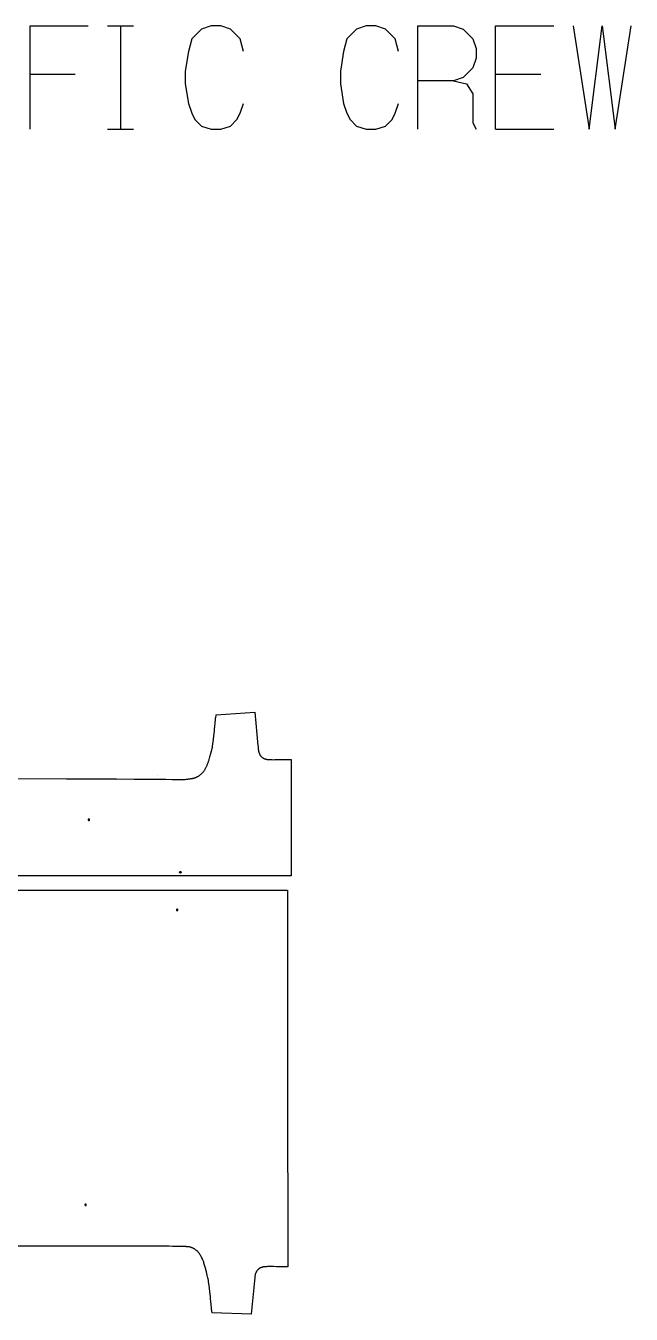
# Model space of a CAD drawing. Extents: x 149 to 7488, y 13 to 7902.
# Drawn here: x 2300 to 3973, y 13 to 3571 of the extents above; entities that cross this region are included whole.
import ezdxf

# ---------------------------------------------------------------- set-up
doc = ezdxf.new("R2010")
doc.units = 0
doc.layers.add('Default Layer', color=1, linetype='CONTINUOUS')

msp = doc.modelspace()

# ---------------------------------------------------------------- linework, layer by layer
at = {"layer": 'Default Layer'}
for points in [[(2311.9, 3285.2), (2311.9, 3571), (2472.6, 3571)], [(2526.2, 3571), (2597.6, 3571)], [(2561.9, 3571), (2561.9, 3285.2)], [(2901.2, 3499.5), (2892.3, 3535.2), (2865.5, 3562), (2838.7, 3571), (2811.9, 3571), (2785.1, 3562), (2758.4, 3535.2), (2749.4, 3499.5), (2740.5, 3445.9), (2740.5, 3410.2), (2749.4, 3356.6), (2758.4, 3329.9), (2767.3, 3312), (2785.1, 3294.1), (2811.9, 3285.2), (2838.7, 3285.2), (2865.5, 3294.1), (2883.4, 3312), (2892.3, 3329.9), (2901.2, 3356.6)], [(3329.9, 3499.5), (3320.9, 3535.2), (3294.1, 3562), (3267.4, 3571), (3240.6, 3571), (3213.8, 3562), (3187, 3535.2), (3178.1, 3499.5), (3169.1, 3445.9), (3169.1, 3410.2), (3178.1, 3356.6), (3187, 3329.9), (3195.9, 3312), (3213.8, 3294.1), (3240.6, 3285.2), (3267.4, 3285.2), (3294.1, 3294.1), (3312, 3312), (3320.9, 3329.9), (3329.9, 3356.6)], [(3383.4, 3285.2), (3383.4, 3571), (3481.7, 3571), (3508.5, 3562), (3535.2, 3535.2), (3544.2, 3508.5), (3544.2, 3481.7), (3535.2, 3454.9), (3508.5, 3428.1), (3481.7, 3419.2), (3383.4, 3419.2)], [(3597.8, 3285.2), (3597.8, 3571), (3758.5, 3571)], [(3812.1, 3571), (3856.7, 3285.2), (3892.4, 3571), (3928.1, 3285.2), (3972.8, 3571)], [(2311.9, 3437), (2436.9, 3437)], [(3481.7, 3419.2), (3517.4, 3410.2), (3535.2, 3383.4), (3535.2, 3303.1), (3544.2, 3285.2)], [(3597.8, 3437), (3722.8, 3437)], [(2526.2, 3285.2), (2597.6, 3285.2)], [(3597.8, 3285.2), (3758.5, 3285.2)], [(2082.7, 1493.6), (2412.2, 1491.7), (2432.1, 1491.7), (2453.7, 1491.6), (2476.7, 1491.5), (2500.7, 1491.4), (2525.3, 1491.2), (2550.3, 1491.1), (2599.8, 1490.7), (2646.4, 1490.4), (2687.2, 1490.1), (2704.6, 1490), (2719.5, 1490), (2731.6, 1489.9), (2736.4, 1489.9), (2740.5, 1490), (2742.8, 1490.2), (2745, 1490.4), (2747.3, 1490.7), (2749.6, 1491), (2754.2, 1491.7), (2756.4, 1492), (2758.7, 1492.3), (2759.7, 1492.5), (2760.6, 1492.6), (2761.6, 1492.9), (2762.5, 1493.1), (2763.4, 1493.3), (2764.3, 1493.5), (2765.2, 1493.8), (2766.1, 1494.1), (2767, 1494.4), (2767.8, 1494.6), (2768.7, 1495), (2769.5, 1495.3), (2770.3, 1495.6), (2771.1, 1496), (2771.9, 1496.3), (2772.7, 1496.7), (2773.5, 1497.1), (2774.2, 1497.5), (2775, 1497.9), (2775.7, 1498.3), (2777.2, 1499.1), (2778.6, 1500), (2780, 1501), (2781.3, 1502), (2782.6, 1503), (2783.8, 1504.1), (2785.1, 1505.2), (2786.2, 1506.3), (2787.4, 1507.5), (2788.5, 1508.7), (2789.6, 1510), (2790.6, 1511.2), (2791.6, 1512.5), (2792.6, 1513.9), (2793.5, 1515.2), (2794.4, 1516.6), (2795.3, 1518.1), (2796.2, 1519.5), (2797, 1521), (2797.8, 1522.5), (2798.6, 1524), (2799.3, 1525.5), (2800.1, 1527), (2800.8, 1528.6), (2801.5, 1530.2), (2802.1, 1531.8), (2802.8, 1533.4), (2803.4, 1535), (2804, 1536.7), (2804.6, 1538.3), (2805.2, 1540), (2805.7, 1541.7), (2806.3, 1543.3), (2806.8, 1545), (2807.8, 1548.4), (2808.8, 1551.8), (2809.7, 1555.2), (2810.6, 1558.6), (2812.3, 1565.3), (2814, 1571.8), (2814.8, 1575.1), (2815.6, 1578.2), (2815.7, 1578.2), (2815.7, 1578.2), (2816.3, 1582.5), (2817.6, 1592.8), (2820.7, 1617.2), (2821.1, 1622.2), (2821.6, 1627.5), (2822.5, 1638.2), (2823, 1643.3), (2823.4, 1648), (2823.8, 1652.1), (2824.2, 1655.4), (2824.6, 1658.7), (2825.1, 1661.9), (2825.6, 1665.1), (2826.1, 1668.3), (2932.5, 1675.7), (2941.5, 1583.6), (2941.7, 1581.2), (2942, 1578.7), (2942.5, 1573.4), (2942.8, 1571), (2943, 1568.9), (2943.3, 1567.2), (2943.4, 1566.5), (2943.5, 1566), (2943.7, 1565.2), (2944, 1564.4), (2944.3, 1563.6), (2944.6, 1562.9), (2945.3, 1561.3), (2945.6, 1560.6), (2946, 1559.8), (2946.3, 1558.9), (2946.8, 1558), (2947.2, 1557.2), (2947.7, 1556.4), (2948.2, 1555.6), (2948.8, 1554.9), (2949.4, 1554.2), (2950, 1553.5), (2950.6, 1552.8), (2951.3, 1552.2), (2952, 1551.5), (2952.7, 1551), (2953.4, 1550.4), (2954.2, 1549.9), (2955, 1549.4), (2955.7, 1548.9), (2956.6, 1548.4), (2957.4, 1548), (2958.2, 1547.6), (2959, 1547.2), (2959.9, 1546.9), (2960.8, 1546.6), (2961.6, 1546.3), (2962.5, 1546), (2963.4, 1545.8), (2964.3, 1545.5), (2965.1, 1545.3), (2966, 1545.2), (2966.9, 1545), (2967.8, 1544.9), (2968.6, 1544.8), (2969.5, 1544.7), (2970.5, 1544.6), (2971.5, 1544.6), (2974.1, 1544.5), (2977.1, 1544.4), (2980.5, 1544.4), (2984.3, 1544.3), (2988.3, 1544.4), (2997.1, 1544.4), (3006.4, 1544.5), (3015.8, 1544.6), (3025.1, 1544.7), (3033.6, 1544.7), (3033.1, 1223.1), (2559.7, 1223.1), (2086.3, 1223.1)], [(2663.9, 1500), (2663.9, 1500)], [(1387.9, 1184.4), (3022.8, 1184.4), (3023.4, 664.1), (3024, 144), (3016.5, 144), (3014.4, 144), (3007.1, 144.1), (2999.8, 144.2), (2992.5, 144.2), (2985.2, 144.3), (2979, 144.3), (2972.8, 144.3), (2970.1, 144.3), (2967.5, 144.3), (2965.4, 144.2), (2963.2, 144.2), (2961.5, 144.1), (2959.9, 144), (2958.4, 143.8), (2957.6, 143.7), (2956.9, 143.6), (2956.1, 143.5), (2955.3, 143.3), (2954.6, 143.1), (2953.8, 142.9), (2952.9, 142.7), (2952, 142.4), (2951.2, 142.1), (2950.3, 141.8), (2949.6, 141.5), (2948.9, 141.2), (2948.3, 140.9), (2948, 140.8), (2947.6, 140.6), (2946.8, 140.1), (2946, 139.7), (2945.2, 139.2), (2944.5, 138.7), (2943.7, 138.2), (2943, 137.7), (2942.3, 137.1), (2941.7, 136.5), (2941, 135.9), (2940.4, 135.2), (2939.8, 134.5), (2939.2, 133.8), (2938.6, 133.1), (2938.1, 132.3), (2937.6, 131.5), (2937.2, 130.7), (2936.8, 129.8), (2936.4, 128.9), (2936.1, 128.1), (2935.7, 127.4), (2935, 125.8), (2934.7, 125), (2934.4, 124.3), (2934.1, 123.5), (2933.9, 122.7), (2933.8, 122.2), (2933.7, 121.5), (2933.4, 119.8), (2933.2, 117.7), (2932.9, 115.3), (2932.4, 110), (2932.2, 107.5), (2931.9, 105.1), (2923, 13), (2815, 16.6), (2814.5, 19.8), (2814, 23), (2813.5, 26.2), (2813.1, 29.5), (2812.7, 32.8), (2812.3, 36.9), (2811.9, 41.6), (2811.4, 46.7), (2810.5, 57.4), (2810, 62.7), (2809.6, 67.7), (2806.5, 92.1), (2805.2, 102.5), (2804.6, 106.7), (2804.6, 106.7), (2804.6, 106.7), (2804, 108.7), (2803.5, 110.7), (2802.9, 113.2), (2802.3, 115.6), (2801.2, 120.5), (2800, 125.4), (2798.9, 130.2), (2797.8, 135.1), (2797.1, 137.8), (2796.4, 140.5), (2795.7, 143.2), (2794.9, 145.9), (2794.1, 148.6), (2793.3, 151.3), (2792.4, 154), (2791.5, 156.7), (2790.6, 159.3), (2790.1, 160.6), (2789.6, 161.8), (2789.1, 163.1), (2788.5, 164.4), (2788, 165.6), (2787.4, 166.9), (2786.8, 168.1), (2786.3, 169.3), (2785.7, 170.5), (2785, 171.7), (2784.4, 172.8), (2783.7, 174), (2783.1, 175.2), (2782.4, 176.3), (2781.7, 177.3), (2781.1, 178.3), (2780.4, 179.3), (2779.7, 180.2), (2778.8, 181.4), (2777.9, 182.6), (2776.7, 183.9), (2775.9, 184.9), (2775, 185.8), (2774.1, 186.7), (2773.2, 187.6), (2772.2, 188.4), (2771.3, 189.3), (2770.3, 190.1), (2769.3, 190.9), (2768.2, 191.6), (2767.2, 192.4), (2766.1, 193.1), (2764.9, 193.7), (2763.8, 194.4), (2762.7, 195), (2761.5, 195.5), (2760.3, 196.1), (2759, 196.6), (2757.8, 197.1), (2756.5, 197.5), (2755.2, 197.9), (2753.8, 198.3), (2752.4, 198.7), (2751, 199), (2749.6, 199.2), (2748.5, 199.3), (2747.5, 199.4), (2746.4, 199.5), (2745.3, 199.5), (2743, 199.6), (2740.6, 199.6), (2738.1, 199.6), (2736.4, 199.6), (2734.7, 199.6), (2732.7, 199.7), (2730.8, 199.7), (2730, 199.8), (2729.1, 199.8), (2724.9, 199.9), (2720.8, 200), (2705.4, 200.4), (2696.6, 200.6), (2694.8, 200.6), (2687.5, 200.8), (2680.2, 200.9), (2672.7, 201), (2665.2, 201.1), (2665.2, 201.1), (2410.8, 201.1), (2102.6, 201.1)], [(2464.4, 316.6), (2467.3, 315.4)], [(2665.2, 201), (2665.2, 201)], [(2749.6, 199.1), (2743.4, 199.5)]]:
    msp.add_lwpolyline(points, dxfattribs=at)
for points in [[(2476.4, 1378.4), (2476.4, 1378.6), (2476.3, 1378.8), (2476.3, 1379), (2476.2, 1379.2), (2476.1, 1379.3), (2476, 1379.5), (2475.9, 1379.7), (2475.8, 1379.8), (2475.6, 1379.9), (2475.5, 1380), (2475.3, 1380.1), (2475.2, 1380.2), (2475, 1380.3), (2474.8, 1380.3), (2474.6, 1380.4), (2474.4, 1380.4), (2474.2, 1380.4), (2474, 1380.3), (2473.8, 1380.3), (2473.6, 1380.2), (2473.4, 1380.1), (2473.3, 1380), (2473.1, 1379.9), (2473, 1379.8), (2472.8, 1379.7), (2472.7, 1379.5), (2472.6, 1379.3), (2472.5, 1379.2), (2472.5, 1379), (2472.4, 1378.8), (2472.4, 1378.6), (2472.4, 1378.4), (2472.4, 1378.2), (2472.4, 1378), (2472.5, 1377.8), (2472.5, 1377.6), (2472.6, 1377.4), (2472.7, 1377.3), (2472.8, 1377.1), (2473, 1377), (2473.1, 1376.8), (2473.3, 1376.7), (2473.4, 1376.6), (2473.6, 1376.5), (2473.8, 1376.5), (2474, 1376.4), (2474.2, 1376.4), (2474.4, 1376.4), (2474.6, 1376.4), (2474.8, 1376.4), (2475, 1376.5), (2475.2, 1376.5), (2475.3, 1376.6), (2475.5, 1376.7), (2475.6, 1376.8), (2475.8, 1377), (2475.9, 1377.1), (2476, 1377.3), (2476.1, 1377.4), (2476.2, 1377.6), (2476.3, 1377.8), (2476.3, 1378), (2476.4, 1378.2), (2476.4, 1378.4)], [(2725, 1233.3), (2725, 1233.5), (2725.1, 1233.7), (2725.1, 1233.9), (2725.2, 1234.1), (2725.3, 1234.3), (2725.4, 1234.4), (2725.5, 1234.6), (2725.6, 1234.7), (2725.8, 1234.9), (2725.9, 1235), (2726.1, 1235.1), (2726.3, 1235.2), (2726.4, 1235.2), (2726.6, 1235.3), (2726.8, 1235.3), (2727, 1235.3), (2727.2, 1235.3), (2727.4, 1235.3), (2727.6, 1235.2), (2727.8, 1235.2), (2728, 1235.1), (2728.2, 1235), (2728.3, 1234.9), (2728.5, 1234.7), (2728.6, 1234.6), (2728.7, 1234.4), (2728.8, 1234.3), (2728.9, 1234.1), (2728.9, 1233.9), (2729, 1233.7), (2729, 1233.5), (2729, 1233.3), (2729, 1233.1), (2729, 1232.9), (2728.9, 1232.7), (2728.9, 1232.5), (2728.8, 1232.4), (2728.7, 1232.2), (2728.6, 1232), (2728.5, 1231.9), (2728.3, 1231.8), (2728.2, 1231.7), (2728, 1231.6), (2727.8, 1231.5), (2727.6, 1231.4), (2727.4, 1231.4), (2727.2, 1231.3), (2727, 1231.3), (2726.8, 1231.3), (2726.6, 1231.4), (2726.4, 1231.4), (2726.3, 1231.5), (2726.1, 1231.6), (2725.9, 1231.7), (2725.8, 1231.8), (2725.6, 1231.9), (2725.5, 1232), (2725.4, 1232.2), (2725.3, 1232.4), (2725.2, 1232.5), (2725.1, 1232.7), (2725.1, 1232.9), (2725, 1233.1), (2725, 1233.3)], [(2720.3, 1129.6), (2720.3, 1129.8), (2720.3, 1130), (2720.2, 1130.2), (2720.1, 1130.4), (2720.1, 1130.6), (2720, 1130.7), (2719.8, 1130.9), (2719.7, 1131), (2719.6, 1131.2), (2719.4, 1131.3), (2719.3, 1131.4), (2719.1, 1131.5), (2718.9, 1131.5), (2718.7, 1131.6), (2718.5, 1131.6), (2718.3, 1131.6), (2718.1, 1131.6), (2717.9, 1131.6), (2717.7, 1131.5), (2717.5, 1131.5), (2717.3, 1131.4), (2717.2, 1131.3), (2717, 1131.2), (2716.9, 1131), (2716.8, 1130.9), (2716.6, 1130.7), (2716.5, 1130.6), (2716.5, 1130.4), (2716.4, 1130.2), (2716.3, 1130), (2716.3, 1129.8), (2716.3, 1129.6), (2716.3, 1129.4), (2716.3, 1129.2), (2716.4, 1129), (2716.5, 1128.8), (2716.5, 1128.7), (2716.6, 1128.5), (2716.8, 1128.4), (2716.9, 1128.2), (2717, 1128.1), (2717.2, 1128), (2717.3, 1127.9), (2717.5, 1127.8), (2717.7, 1127.7), (2717.9, 1127.7), (2718.1, 1127.6), (2718.3, 1127.6), (2718.5, 1127.6), (2718.7, 1127.7), (2718.9, 1127.7), (2719.1, 1127.8), (2719.3, 1127.9), (2719.4, 1128), (2719.6, 1128.1), (2719.7, 1128.2), (2719.8, 1128.4), (2720, 1128.5), (2720.1, 1128.7), (2720.1, 1128.8), (2720.2, 1129), (2720.3, 1129.2), (2720.3, 1129.4), (2720.3, 1129.6)], [(2467.4, 314.8), (2467.3, 315), (2467.3, 315.2), (2467.3, 315.4), (2467.2, 315.6), (2467.1, 315.8), (2467, 315.9), (2466.9, 316.1), (2466.8, 316.2), (2466.6, 316.3), (2466.5, 316.5), (2466.3, 316.6), (2466.1, 316.6), (2466, 316.7), (2465.8, 316.8), (2465.6, 316.8), (2465.4, 316.8), (2465.2, 316.8), (2465, 316.8), (2464.8, 316.7), (2464.6, 316.6), (2464.4, 316.6), (2464.2, 316.5), (2464.1, 316.3), (2463.9, 316.2), (2463.8, 316.1), (2463.7, 315.9), (2463.6, 315.8), (2463.5, 315.6), (2463.4, 315.4), (2463.4, 315.2), (2463.4, 315), (2463.4, 314.8), (2463.4, 314.6), (2463.4, 314.4), (2463.4, 314.2), (2463.5, 314), (2463.6, 313.8), (2463.7, 313.7), (2463.8, 313.5), (2463.9, 313.4), (2464.1, 313.3), (2464.2, 313.1), (2464.4, 313), (2464.6, 313), (2464.8, 312.9), (2465, 312.8), (2465.2, 312.8), (2465.4, 312.8), (2465.6, 312.8), (2465.8, 312.8), (2466, 312.9), (2466.1, 313), (2466.3, 313), (2466.5, 313.1), (2466.6, 313.3), (2466.8, 313.4), (2466.9, 313.5), (2467, 313.7), (2467.1, 313.8), (2467.2, 314), (2467.3, 314.2), (2467.3, 314.4), (2467.3, 314.6), (2467.4, 314.8)]]:
    msp.add_lwpolyline(points, close=True, dxfattribs=at)

doc.saveas('drawing.dxf')
